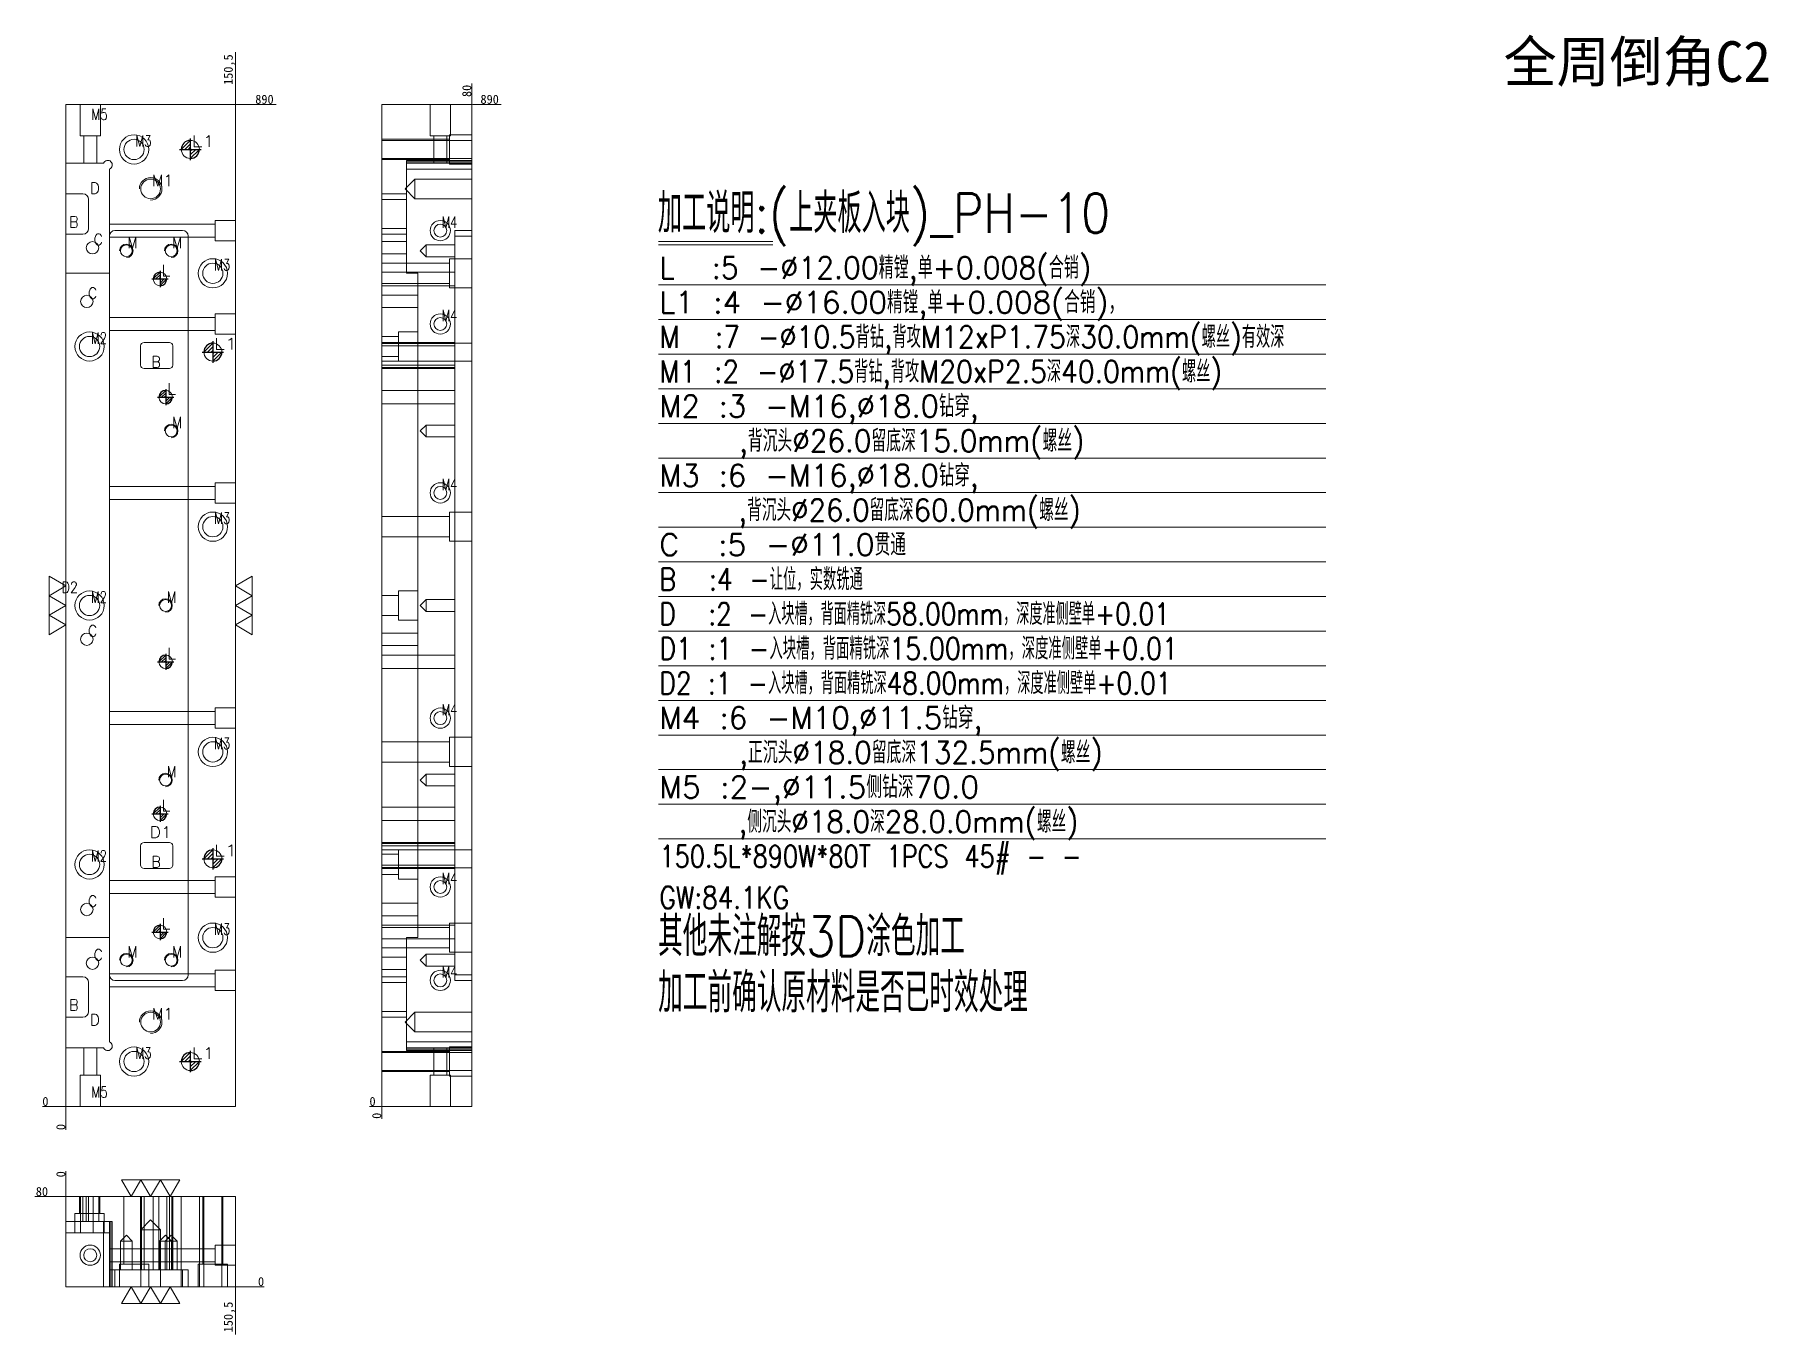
# Model space of a CAD drawing. Header units: millimetres. Extents: x 20881 to 22420, y 59960 to 61114.
import ezdxf
from ezdxf.enums import TextEntityAlignment as Align

# ---------------------------------------------------------------- set-up
doc = ezdxf.new("R2010")
doc.units = ezdxf.units.MM
doc.linetypes.add('DASHED', pattern=[0])
for name, color, linetype in [('dim', 4, 'Continuous'), ('PH', 7, 'Continuous'), ('PH_W', 1, 'Continuous')]:
    doc.layers.add(name, color=color, linetype=linetype)
doc.styles.add('_PUG_ERP', font='txt')
doc.styles.add('chinesef_fs', font='txt.shx', dxfattribs={"bigfont": 'gbcbig.shx'})
doc.dimstyles.new('_PUG_ERP', dxfattribs={"dimtxt": 8, "dimasz": 1.5, "dimexe": 0.5, "dimexo": 0.5, "dimgap": 0.5, "dimtad": 1, "dimtxsty": '_PUG_ERP', "dimblk": 'CLOSEDBLANK', "dimcen": 0, "dimclrd": 4, "dimclre": 4, "dimclrt": 3, "dimazin": 3, "dimtfac": 1, "dimtmove": 0, "dimatfit": 3, "dimldrblk": 'CLOSEDBLANK', "dimlwd": 9, "dimlwe": 9})

# ---------------------------------------------------------------- blocks, each defined once
blk = doc.blocks.new('*D735')
at = {"layer": 'Defpoints', "color": 0}
for p in [(21059, 61051.8), (21074, 61051.8), (20908.5, 60161.8)]:
    blk.add_point(p, dxfattribs=at)
at = {"layer": 'dim', "color": 4, "lineweight": 9}
blk.add_line((21059.5, 61051.8), (21095.1, 61051.8), dxfattribs=at)
at = {"layer": 'dim', "color": 3, "lineweight": 13, "insert": (21084.8, 61056.3), "char_height": 8, "attachment_point": 5, "style": '_PUG_ERP'}
blk.add_mtext('890', dxfattribs=at)
blk = doc.blocks.new('_ClosedBlank')
blk = doc.blocks.new('*D736')
at = {"layer": 'Defpoints', "color": 0}
for p in [(20893.5, 60161.8), (20908.5, 60161.8), (20908.5, 60161.8)]:
    blk.add_point(p, dxfattribs=at)
at = {"layer": 'dim', "color": 4, "lineweight": 9}
blk.add_line((20908, 60161.8), (20887.7, 60161.8), dxfattribs=at)
at = {"layer": 'dim', "color": 3, "lineweight": 13, "insert": (20890.3, 60166.3), "char_height": 8, "attachment_point": 5, "style": '_PUG_ERP'}
blk.add_mtext('0', dxfattribs=at)
blk = doc.blocks.new('*D737')
at = {"layer": 'Defpoints', "color": 0}
for p in [(20908.5, 60161.8), (20908.5, 60161.8), (20908.5, 60146.8)]:
    blk.add_point(p, dxfattribs=at)
at = {"layer": 'dim', "color": 4, "lineweight": 9}
blk.add_line((20908.5, 60161.3), (20908.5, 60141), dxfattribs=at)
at = {"layer": 'dim', "color": 3, "lineweight": 13, "insert": (20904, 60143.6), "char_height": 8, "attachment_point": 5, "rotation": 90, "style": '_PUG_ERP'}
blk.add_mtext('0', dxfattribs=at)
blk = doc.blocks.new('*D738')
at = {"layer": 'Defpoints', "color": 0}
for p in [(21059, 61066.8), (21059, 61051.8), (20908.5, 60161.8)]:
    blk.add_point(p, dxfattribs=at)
at = {"layer": 'dim', "color": 4, "lineweight": 9}
for p, q in [((21059, 61063.8), (21059, 61098.2)), ((21059, 61060.8), (21059, 61063.8)), ((21059, 61052.3), (21059, 61060.8))]:
    blk.add_line(p, q, dxfattribs=at)
at = {"layer": 'dim', "color": 3, "lineweight": 13, "insert": (21053.7, 61082.7), "char_height": 8, "attachment_point": 5, "rotation": 90, "style": '_PUG_ERP'}
blk.add_mtext('150,5', dxfattribs=at)
blk = doc.blocks.new('*D739')
at = {"layer": 'Defpoints', "color": 0}
for p in [(21269, 61051.8), (21274, 61051.8), (21189, 60161.8)]:
    blk.add_point(p, dxfattribs=at)
at = {"layer": 'dim', "color": 4, "lineweight": 9}
blk.add_line((21269.5, 61051.8), (21295.1, 61051.8), dxfattribs=at)
at = {"layer": 'dim', "color": 3, "lineweight": 13, "insert": (21284.8, 61056.3), "char_height": 8, "attachment_point": 5, "style": '_PUG_ERP'}
blk.add_mtext('890', dxfattribs=at)
blk = doc.blocks.new('*D740')
at = {"layer": 'Defpoints', "color": 0}
for p in [(21184, 60161.8), (21189, 60161.8), (21189, 60161.8)]:
    blk.add_point(p, dxfattribs=at)
at = {"layer": 'dim', "color": 4, "lineweight": 9}
blk.add_line((21188.5, 60161.8), (21178.2, 60161.8), dxfattribs=at)
at = {"layer": 'dim', "color": 3, "lineweight": 13, "insert": (21180.8, 60166.3), "char_height": 8, "attachment_point": 5, "style": '_PUG_ERP'}
blk.add_mtext('0', dxfattribs=at)
blk = doc.blocks.new('*D741')
at = {"layer": 'Defpoints', "color": 0}
for p in [(21189, 60161.8), (21189, 60161.8), (21189, 60156.8)]:
    blk.add_point(p, dxfattribs=at)
at = {"layer": 'dim', "color": 4, "lineweight": 9}
blk.add_line((21189, 60161.3), (21189, 60151), dxfattribs=at)
at = {"layer": 'dim', "color": 3, "lineweight": 13, "insert": (21184.5, 60153.6), "char_height": 8, "attachment_point": 5, "rotation": 90, "style": '_PUG_ERP'}
blk.add_mtext('0', dxfattribs=at)
blk = doc.blocks.new('*D742')
at = {"layer": 'Defpoints', "color": 0}
for p in [(21269, 61056.8), (21269, 61051.8), (21189, 60161.8)]:
    blk.add_point(p, dxfattribs=at)
at = {"layer": 'dim', "color": 4, "lineweight": 9}
blk.add_line((21269, 61052.3), (21269, 61070.3), dxfattribs=at)
at = {"layer": 'dim', "color": 3, "lineweight": 13, "insert": (21264.5, 61063.8), "char_height": 8, "attachment_point": 5, "rotation": 90, "style": '_PUG_ERP'}
blk.add_mtext('80', dxfattribs=at)
blk = doc.blocks.new('pg_hx_L0')
at = {"color": 230}
for p, q in [((-0.6, 0), (0.6, 0)), ((-0.5, -0.003), (0, 0.497)), ((-0.3, 0), (0, 0.3)), ((-0.1, 0), (0, 0.1)), ((0, 0.6), (0, -0.6)), ((0.5, 0.003), (0, -0.497)), ((0.1, 0), (0, -0.1)), ((0.3, 0), (0, -0.3))]:
    blk.add_line(p, q, dxfattribs=at)
for start, end in [(90, 180), (270, 0)]:
    blk.add_arc((0, 0), 0.5, start, end, dxfattribs=at)
blk = doc.blocks.new('pg_hx_LLL0')
blk.add_blockref('pg_hx_L0', (0, 0))
blk = doc.blocks.new('*D743')
at = {"layer": 'Defpoints', "color": 0}
for p in [(20894.2, 60081.8), (20908.5, 60081.8), (20908.5, 60001.8)]:
    blk.add_point(p, dxfattribs=at)
at = {"layer": 'dim', "color": 4, "lineweight": 9}
blk.add_line((20908, 60081.8), (20880.8, 60081.8), dxfattribs=at)
at = {"layer": 'dim', "color": 3, "lineweight": 13, "insert": (20887.2, 60086.3), "char_height": 8, "attachment_point": 5, "style": '_PUG_ERP'}
blk.add_mtext('80', dxfattribs=at)
blk = doc.blocks.new('*D744')
at = {"layer": 'Defpoints', "color": 0}
for p in [(20908.5, 60098.5), (20908.5, 60081.8), (20908.5, 60001.8)]:
    blk.add_point(p, dxfattribs=at)
at = {"layer": 'dim', "color": 4, "lineweight": 9}
blk.add_line((20908.5, 60082.3), (20908.5, 60104.4), dxfattribs=at)
at = {"layer": 'dim', "color": 3, "lineweight": 13, "insert": (20904, 60101.7), "char_height": 8, "attachment_point": 5, "rotation": 90, "style": '_PUG_ERP'}
blk.add_mtext('0', dxfattribs=at)
blk = doc.blocks.new('*D745')
at = {"layer": 'Defpoints', "color": 0}
for p in [(20908.5, 60001.8), (21059, 60001.8), (21078.7, 60001.8)]:
    blk.add_point(p, dxfattribs=at)
at = {"layer": 'dim', "color": 4, "lineweight": 9}
blk.add_line((21059.5, 60001.8), (21084.5, 60001.8), dxfattribs=at)
at = {"layer": 'dim', "color": 3, "lineweight": 13, "insert": (21081.8, 60006.3), "char_height": 8, "attachment_point": 5, "style": '_PUG_ERP'}
blk.add_mtext('0', dxfattribs=at)
blk = doc.blocks.new('*D746')
at = {"layer": 'Defpoints', "color": 0}
for p in [(20908.5, 60001.8), (21059, 60001.8), (21059, 59990.9)]:
    blk.add_point(p, dxfattribs=at)
at = {"layer": 'dim', "color": 4, "lineweight": 9}
blk.add_line((21059, 60001.3), (21059, 59959.5), dxfattribs=at)
at = {"layer": 'dim', "color": 3, "lineweight": 13, "insert": (21053.7, 59974.9), "char_height": 8, "attachment_point": 5, "rotation": 90, "style": '_PUG_ERP'}
blk.add_mtext('150,5', dxfattribs=at)

msp = doc.modelspace()

# ---------------------------------------------------------------- linework, layer by layer
at = {"layer": 'dim', "color": 8, "linetype": 'Continuous', "lineweight": 18}
for p, q in [((21434.589, 60930.062), (21536.308, 60930.062)), ((21434.589, 60927.137), (21536.308, 60927.137)), ((21434.589, 60891.512), (22027.393, 60891.512)), ((21434.589, 60860.762), (22027.393, 60860.762)), ((21434.589, 60830.012), (22027.393, 60830.012)), ((21434.589, 60799.262), (22027.393, 60799.262)), ((21434.589, 60768.512), (22027.393, 60768.512)), ((21434.589, 60737.762), (22027.393, 60737.762)), ((21434.589, 60707.012), (22027.393, 60707.012)), ((21434.589, 60676.262), (22027.393, 60676.262)), ((21434.589, 60645.512), (22027.393, 60645.512)), ((21434.589, 60614.762), (22027.393, 60614.762)), ((21434.589, 60584.012), (22027.393, 60584.012)), ((21434.589, 60553.262), (22027.393, 60553.262)), ((21434.589, 60522.512), (22027.393, 60522.512)), ((21434.589, 60491.762), (22027.393, 60491.762)), ((21434.589, 60461.012), (22027.393, 60461.012)), ((21434.589, 60430.262), (22027.393, 60430.262)), ((21434.589, 60399.512), (22027.393, 60399.512))]:
    msp.add_line(p, q, dxfattribs=at)
at = {"layer": 'dim', "color": 252, "linetype": 'DASHED', "lineweight": 13, "ltscale": 0.2}
msp.add_lwpolyline([(20908.491, 61051.802), (20908.491, 60161.802), (21058.991, 60161.802), (21058.991, 61051.802)], close=True, dxfattribs=at)
at = {"layer": 'dim', "lineweight": 13}
for points in [[(20893.491, 60632.783), (20908.491, 60624.123), (20893.491, 60615.463), (20908.491, 60606.802), (20893.491, 60598.142), (20908.491, 60589.482), (20893.491, 60580.822), (20893.491, 60632.783)], [(21073.991, 60580.822), (21058.991, 60589.482), (21073.991, 60598.142), (21058.991, 60606.803), (21073.991, 60615.463), (21058.991, 60624.123), (21073.991, 60632.783), (21073.991, 60580.822)], [(21009.722, 60096.802), (21001.061, 60081.802), (20992.401, 60096.802), (20983.741, 60081.802), (20975.081, 60096.802), (20966.42, 60081.802), (20957.76, 60096.802), (21009.722, 60096.802)], [(20957.76, 59986.802), (20966.42, 60001.802), (20975.081, 59986.802), (20983.741, 60001.802), (20992.401, 59986.802), (21001.061, 60001.802), (21009.722, 59986.802), (20957.76, 59986.802)]]:
    msp.add_lwpolyline(points, close=True, dxfattribs=at)
at = {"layer": 'PH', "color": 135, "linetype": 'Continuous', "lineweight": 18}
for p, q in [((20908.491, 61051.802), (21058.991, 61051.802)), ((20908.491, 61051.802), (20908.491, 60972.503)), ((21058.991, 61051.802), (21058.991, 60161.802)), ((21188.991, 61051.802), (21188.991, 60161.802)), ((21268.991, 61051.802), (21188.991, 61051.802)), ((21268.991, 61051.802), (21268.991, 60161.802)), ((20908.491, 60277.102), (20908.491, 60936.503)), ((20908.491, 60241.102), (20908.491, 60161.802)), ((20908.491, 60161.802), (21058.991, 60161.802)), ((21268.991, 60161.802), (21188.991, 60161.802)), ((20908.491, 60081.802), (21058.991, 60081.802)), ((20908.491, 60081.802), (20908.491, 60001.802)), ((21058.991, 60001.802), (21058.991, 60081.802)), ((20908.491, 60001.802), (21058.991, 60001.802))]:
    msp.add_line(p, q, dxfattribs=at)
at = {"layer": 'PH', "color": 31, "linetype": 'DASHED', "lineweight": 13, "ltscale": 0.577702}
for p, q in [((20921.091, 61051.802), (20921.091, 61023.802)), ((20939.091, 61023.802), (20939.091, 61051.802)), ((21231.991, 61051.802), (21231.991, 61023.802)), ((21249.991, 61023.802), (21249.991, 61051.802)), ((20939.091, 61023.802), (20921.091, 61023.802)), ((20924.337, 61023.802), (20924.337, 60999.532)), ((20935.844, 60999.532), (20935.844, 61023.802)), ((21248.991, 61020.806), (21188.991, 61020.806)), ((21231.991, 61023.802), (21240.991, 61023.802)), ((21235.237, 61023.802), (21235.237, 60999.532)), ((21240.991, 61023.802), (21249.991, 61023.802)), ((21246.744, 60999.532), (21246.744, 61023.802)), ((21268.991, 61024.802), (21248.991, 61024.802)), ((21248.991, 61024.802), (21248.991, 61011.802)), ((21248.991, 61011.802), (21248.991, 60998.802)), ((21188.991, 61002.799), (21248.991, 61002.799)), ((21248.991, 60998.802), (21268.991, 60998.802)), ((21210.991, 60972.503), (21188.991, 60972.503)), ((21040.991, 60945.485), (20947.091, 60945.485)), ((21058.991, 60948.732), (21040.991, 60948.732)), ((21040.991, 60948.732), (21040.991, 60930.732)), ((21210.991, 60936.503), (21188.991, 60936.503)), ((20947.091, 60933.978), (21040.991, 60933.978)), ((21040.991, 60930.732), (21058.991, 60930.732)), ((21248.991, 60910.806), (21188.991, 60910.806)), ((21268.991, 60914.803), (21248.991, 60914.803)), ((21248.991, 60888.803), (21248.991, 60914.803)), ((21188.991, 60892.799), (21248.991, 60892.799)), ((21248.991, 60888.803), (21268.991, 60888.803)), ((21040.991, 60862.556), (20947.091, 60862.556)), ((21058.991, 60865.803), (21040.991, 60865.803)), ((21040.991, 60865.803), (21040.991, 60847.803)), ((20947.091, 60851.049), (21040.991, 60851.049)), ((21040.991, 60847.803), (21058.991, 60847.803)), ((21203.991, 60845.806), (21188.991, 60845.806)), ((21220.991, 60849.803), (21203.991, 60849.803)), ((21203.991, 60823.803), (21203.991, 60849.803)), ((21253.991, 60840.302), (21188.991, 60840.302)), ((21188.991, 60827.799), (21203.991, 60827.799)), ((21253.991, 60817.302), (21188.991, 60817.302)), ((21040.991, 60712.556), (20947.091, 60712.556)), ((21058.991, 60715.803), (21040.991, 60715.803)), ((21040.991, 60715.803), (21040.991, 60697.803)), ((20947.091, 60701.049), (21040.991, 60701.049)), ((21040.991, 60697.803), (21058.991, 60697.803)), ((21268.991, 60689.803), (21248.991, 60689.803)), ((21248.991, 60663.803), (21248.991, 60689.803)), ((21248.991, 60685.806), (21188.991, 60685.806)), ((21188.991, 60667.799), (21248.991, 60667.799)), ((21248.991, 60663.803), (21268.991, 60663.803)), ((21203.991, 60615.806), (21188.991, 60615.806)), ((21220.991, 60619.803), (21203.991, 60619.803)), ((21203.991, 60593.803), (21203.991, 60619.803)), ((21188.991, 60597.799), (21203.991, 60597.799)), ((21203.991, 60593.803), (21220.991, 60593.803)), ((21040.991, 60512.556), (20947.091, 60512.556)), ((21058.991, 60515.802), (21040.991, 60515.802)), ((21040.991, 60515.802), (21040.991, 60497.802)), ((20947.091, 60501.049), (21040.991, 60501.049)), ((21040.991, 60497.802), (21058.991, 60497.802)), ((21268.991, 60489.802), (21248.991, 60489.802)), ((21248.991, 60463.802), (21248.991, 60489.802)), ((21248.991, 60485.806), (21188.991, 60485.806)), ((21188.991, 60467.799), (21248.991, 60467.799)), ((21248.991, 60463.802), (21268.991, 60463.802)), ((21253.991, 60396.302), (21188.991, 60396.302)), ((21203.991, 60385.806), (21188.991, 60385.806)), ((21203.991, 60363.803), (21203.991, 60389.803)), ((21058.991, 60365.802), (21040.991, 60365.802)), ((21040.991, 60365.802), (21040.991, 60347.802)), ((21253.991, 60373.302), (21188.991, 60373.302)), ((21188.991, 60367.799), (21203.991, 60367.799)), ((21040.991, 60362.556), (20947.091, 60362.556)), ((20947.091, 60351.049), (21040.991, 60351.049)), ((21203.991, 60363.803), (21220.991, 60363.803)), ((21040.991, 60347.802), (21058.991, 60347.802)), ((21248.991, 60320.806), (21188.991, 60320.806)), ((21268.991, 60324.802), (21248.991, 60324.802)), ((21248.991, 60298.802), (21248.991, 60324.802)), ((21188.991, 60302.799), (21248.991, 60302.799)), ((21248.991, 60298.802), (21268.991, 60298.802)), ((21040.991, 60279.627), (20947.091, 60279.627)), ((21058.991, 60282.873), (21040.991, 60282.873)), ((21040.991, 60282.873), (21040.991, 60264.873)), ((21210.991, 60277.102), (21188.991, 60277.102)), ((20947.091, 60268.12), (21040.991, 60268.12)), ((21040.991, 60264.873), (21058.991, 60264.873)), ((21210.991, 60241.102), (21188.991, 60241.102)), ((20924.337, 60214.073), (20924.337, 60189.803)), ((20935.844, 60189.803), (20935.844, 60214.073)), ((21248.991, 60210.806), (21188.991, 60210.806)), ((21235.237, 60214.073), (21235.237, 60189.803)), ((21246.744, 60189.803), (21246.744, 60214.073)), ((21268.991, 60214.802), (21248.991, 60214.802)), ((21248.991, 60214.802), (21248.991, 60201.802)), ((21248.991, 60201.802), (21248.991, 60188.802)), ((20921.091, 60189.803), (20921.091, 60161.802)), ((20939.091, 60189.803), (20921.091, 60189.803)), ((20939.091, 60161.802), (20939.091, 60189.803)), ((21188.991, 60192.799), (21248.991, 60192.799)), ((21231.991, 60189.803), (21231.991, 60161.802)), ((21240.991, 60189.803), (21231.991, 60189.803)), ((21249.991, 60189.803), (21240.991, 60189.803)), ((21248.991, 60188.802), (21268.991, 60188.802)), ((21249.991, 60161.802), (21249.991, 60189.803)), ((20920.487, 60081.802), (20920.487, 60066.802)), ((20928.591, 60059.802), (20928.591, 60081.802)), ((20938.494, 60066.802), (20938.494, 60081.802)), ((20959.987, 60081.802), (20959.987, 60021.802)), ((20974.859, 60016.802), (20974.859, 60081.802)), ((20977.994, 60021.802), (20977.994, 60081.802)), ((21003.359, 60016.802), (21003.359, 60081.802)), ((21029.987, 60081.802), (21029.987, 60021.802)), ((21047.994, 60021.802), (21047.994, 60081.802)), ((20916.491, 60066.802), (20916.491, 60049.802)), ((20929.491, 60066.802), (20916.491, 60066.802)), ((20942.491, 60066.802), (20929.491, 60066.802)), ((20942.491, 60049.802), (20942.491, 60066.802)), ((21040.991, 60035.556), (20947.091, 60035.556)), ((21058.991, 60038.802), (21040.991, 60038.802)), ((21040.991, 60020.802), (21040.991, 60038.802)), ((20947.091, 60024.049), (21040.991, 60024.049)), ((20955.991, 60021.802), (20955.991, 60001.802)), ((20981.991, 60021.802), (20955.991, 60021.802)), ((20981.991, 60001.802), (20981.991, 60021.802)), ((21025.991, 60021.802), (21025.991, 60001.802)), ((21038.991, 60021.802), (21025.991, 60021.802)), ((21051.991, 60021.802), (21038.991, 60021.802)), ((21040.991, 60020.802), (21058.991, 60020.802)), ((21051.991, 60001.802), (21051.991, 60021.802))]:
    msp.add_line(p, q, dxfattribs=at)
at = {"layer": 'PH', "color": 2, "linetype": 'DASHED', "lineweight": 13, "ltscale": 0.577702}
for p, q in [((20941.935, 60999.532), (20908.491, 60999.532)), ((21268.991, 61002.118), (21210.991, 61002.118)), ((21210.991, 61002.118), (21210.991, 61000.946)), ((21210.991, 61000.946), (21210.991, 60994.376)), ((21210.991, 60999.532), (21268.991, 60999.532)), ((20947.091, 60901.802), (20947.091, 60994.376)), ((21210.991, 60994.376), (21268.991, 60994.376)), ((21210.991, 60901.802), (21210.991, 60994.376)), ((21012.091, 60939.803), (20952.091, 60939.803)), ((21017.091, 60278.803), (21017.091, 60934.803)), ((21253.991, 60934.803), (21253.991, 60939.803)), ((21253.991, 60939.803), (21268.991, 60939.803)), ((21253.991, 60278.803), (21253.991, 60934.803)), ((20908.491, 60901.802), (20947.091, 60901.802)), ((20947.091, 60311.802), (20947.091, 60901.802)), ((21210.991, 60901.802), (21220.991, 60901.802)), ((21220.991, 60311.802), (21220.991, 60901.802)), ((20908.491, 60311.802), (20947.091, 60311.802)), ((20947.091, 60311.802), (20947.091, 60219.229)), ((21220.991, 60311.802), (21210.991, 60311.802)), ((21210.991, 60311.802), (21210.991, 60219.229)), ((20952.091, 60273.803), (21012.091, 60273.803)), ((21253.991, 60273.803), (21253.991, 60278.803)), ((21253.991, 60273.803), (21268.991, 60273.803)), ((20908.491, 60214.073), (20941.935, 60214.073)), ((21210.991, 60219.229), (21268.991, 60219.229)), ((21210.991, 60212.659), (21210.991, 60219.229)), ((21210.991, 60214.073), (21268.991, 60214.073)), ((21210.991, 60211.487), (21210.991, 60212.659)), ((21210.991, 60211.487), (21268.991, 60211.487)), ((20908.491, 60059.802), (20941.935, 60059.802)), ((20941.935, 60059.802), (20941.935, 60001.802)), ((20948.505, 60059.802), (20941.935, 60059.802)), ((20947.091, 60059.802), (20947.091, 60001.802)), ((20949.677, 60059.802), (20948.505, 60059.802)), ((20949.677, 60001.802), (20949.677, 60059.802)), ((20908.491, 60049.802), (20947.091, 60049.802)), ((20947.091, 60016.802), (20952.091, 60016.802)), ((20952.091, 60016.802), (21012.091, 60016.802)), ((21012.091, 60016.802), (21017.091, 60016.802)), ((21017.091, 60016.802), (21017.091, 60001.802))]:
    msp.add_line(p, q, dxfattribs=at)
at = {"layer": 'PH', "color": 155, "linetype": 'DASHED', "lineweight": 13, "ltscale": 0.577702}
for p, q in [((21210.991, 61000.946), (21268.991, 61000.946)), ((21210.991, 60967.503), (21188.991, 60967.503)), ((21210.991, 60941.503), (21188.991, 60941.503)), ((21253.991, 60934.803), (21268.991, 60934.803)), ((21253.991, 60839.424), (21188.991, 60839.424)), ((21253.991, 60837.302), (21188.991, 60837.302)), ((21253.991, 60820.302), (21188.991, 60820.302)), ((21253.991, 60818.181), (21188.991, 60818.181)), ((21253.991, 60395.424), (21188.991, 60395.424)), ((21253.991, 60393.302), (21188.991, 60393.302)), ((21253.991, 60376.302), (21188.991, 60376.302)), ((21253.991, 60374.181), (21188.991, 60374.181)), ((21253.991, 60278.803), (21268.991, 60278.803)), ((21210.991, 60272.102), (21188.991, 60272.102)), ((21210.991, 60246.102), (21188.991, 60246.102)), ((21210.991, 60212.659), (21268.991, 60212.659)), ((20923.591, 60059.802), (20923.591, 60081.802)), ((20975.738, 60016.802), (20975.738, 60081.802)), ((20977.859, 60016.802), (20977.859, 60081.802)), ((21000.359, 60016.802), (21000.359, 60081.802)), ((21002.48, 60016.802), (21002.48, 60081.802)), ((20948.505, 60059.802), (20948.505, 60001.802)), ((20952.091, 60016.802), (20952.091, 60001.802)), ((21012.091, 60016.802), (21012.091, 60001.802))]:
    msp.add_line(p, q, dxfattribs=at)
at = {"layer": 'PH', "color": 5, "linetype": 'DASHED', "lineweight": 13, "ltscale": 0.577702}
for p, q in [((21218.411, 60985.555), (21209.658, 60976.802)), ((21268.991, 60985.555), (21218.411, 60985.555)), ((21218.411, 60985.555), (21218.411, 60976.802)), ((21209.658, 60976.802), (21218.411, 60968.049)), ((21218.411, 60976.802), (21218.411, 60968.049)), ((21218.411, 60968.049), (21268.991, 60968.049)), ((21228.411, 60927.056), (21223.158, 60921.803)), ((21223.158, 60921.803), (21228.411, 60916.55)), ((21253.991, 60927.056), (21228.411, 60927.056)), ((21228.411, 60916.55), (21228.411, 60927.056)), ((21228.411, 60916.55), (21253.991, 60916.55)), ((21228.411, 60767.056), (21223.158, 60761.803)), ((21253.991, 60767.056), (21228.411, 60767.056)), ((21228.411, 60756.55), (21228.411, 60767.056)), ((21223.158, 60761.803), (21228.411, 60756.55)), ((21228.411, 60756.55), (21253.991, 60756.55)), ((21228.411, 60612.056), (21223.158, 60606.803)), ((21253.991, 60612.056), (21228.411, 60612.056)), ((21228.411, 60601.55), (21228.411, 60612.056)), ((21223.158, 60606.803), (21228.411, 60601.55)), ((21228.411, 60601.55), (21253.991, 60601.55)), ((21228.411, 60457.056), (21223.158, 60451.803)), ((21253.991, 60457.056), (21228.411, 60457.056)), ((21228.411, 60446.55), (21228.411, 60457.056)), ((21223.158, 60451.803), (21228.411, 60446.55)), ((21228.411, 60446.55), (21253.991, 60446.55)), ((21228.411, 60297.056), (21223.158, 60291.803)), ((21223.158, 60291.803), (21228.411, 60286.55)), ((21253.991, 60297.056), (21228.411, 60297.056)), ((21228.411, 60286.55), (21228.411, 60297.056)), ((21228.411, 60286.55), (21253.991, 60286.55)), ((21218.411, 60245.555), (21209.658, 60236.802)), ((21268.991, 60245.555), (21218.411, 60245.555)), ((21218.411, 60245.555), (21218.411, 60236.802)), ((21209.658, 60236.802), (21218.411, 60228.049)), ((21218.411, 60236.802), (21218.411, 60228.049)), ((21218.411, 60228.049), (21268.991, 60228.049)), ((20983.741, 60061.135), (20974.988, 60052.382)), ((20992.494, 60052.382), (20983.741, 60061.135)), ((20962.191, 60047.635), (20956.938, 60042.382)), ((20956.938, 60042.382), (20956.938, 60016.802)), ((20962.191, 60042.382), (20956.938, 60042.382)), ((20967.444, 60042.382), (20962.191, 60047.635)), ((20967.444, 60042.382), (20962.191, 60042.382)), ((20967.444, 60016.802), (20967.444, 60042.382)), ((20974.988, 60052.382), (20974.988, 60001.802)), ((20992.494, 60052.382), (20974.988, 60052.382)), ((20996.991, 60047.635), (20991.738, 60042.382)), ((20991.738, 60042.382), (20991.738, 60016.802)), ((20996.738, 60042.382), (20991.738, 60042.382)), ((20992.494, 60001.802), (20992.494, 60052.382)), ((21001.991, 60047.635), (20996.738, 60042.382)), ((20996.738, 60042.382), (20996.738, 60016.802)), ((21001.991, 60042.382), (20996.738, 60042.382)), ((21002.244, 60042.382), (20996.991, 60047.635)), ((21007.244, 60042.382), (21001.991, 60047.635)), ((21007.244, 60042.382), (21001.991, 60042.382)), ((21002.244, 60016.802), (21002.244, 60042.382)), ((21007.244, 60016.802), (21007.244, 60042.382))]:
    msp.add_line(p, q, dxfattribs=at)
at = {"layer": 'PH', "color": 31, "linetype": 'Continuous', "lineweight": 18}
for p, q in [((20923.591, 60972.503), (20908.491, 60972.503)), ((20928.591, 60941.503), (20928.591, 60967.503)), ((20908.491, 60936.503), (20923.591, 60936.503)), ((20974.859, 60820.302), (20974.859, 60837.302)), ((20977.859, 60840.302), (21000.359, 60840.302)), ((21003.359, 60837.302), (21003.359, 60820.302)), ((21000.359, 60817.302), (20977.859, 60817.302)), ((20977.859, 60396.302), (21000.359, 60396.302)), ((20974.859, 60376.302), (20974.859, 60393.302)), ((21003.359, 60393.302), (21003.359, 60376.302)), ((21000.359, 60373.302), (20977.859, 60373.302)), ((20923.591, 60277.102), (20908.491, 60277.102)), ((20928.591, 60272.102), (20928.591, 60246.102)), ((20923.591, 60241.102), (20908.491, 60241.102))]:
    msp.add_line(p, q, dxfattribs=at)
at = {"layer": 'PH', "color": 135, "linetype": 'DASHED', "lineweight": 13, "ltscale": 0.577702}
for p, q in [((21210.991, 60930.032), (21188.991, 60930.032)), ((21188.991, 60919.032), (21210.991, 60919.032)), ((21220.991, 60882.301), (21188.991, 60882.301)), ((21188.991, 60871.301), (21220.991, 60871.301)), ((21220.991, 60582.303), (21188.991, 60582.303)), ((21188.991, 60571.303), (21220.991, 60571.303)), ((21220.991, 60342.303), (21188.991, 60342.303)), ((21188.991, 60331.303), (21220.991, 60331.303)), ((21210.991, 60294.572), (21188.991, 60294.572)), ((21188.991, 60283.572), (21210.991, 60283.572)), ((20921.591, 60081.802), (20921.591, 60049.802)), ((20926.591, 60081.802), (20926.591, 60059.802)), ((20932.591, 60049.802), (20932.591, 60081.802)), ((20937.591, 60059.802), (20937.591, 60081.802))]:
    msp.add_line(p, q, dxfattribs=at)
at = {"layer": 'PH', "color": 30, "linetype": 'DASHED', "lineweight": 13, "ltscale": 0.577702}
for centre, radius in [((20968.991, 61011.802), 13), ((20983.741, 60976.802), 8.753), ((20962.191, 60921.803), 5.253), ((21001.991, 60921.803), 5.253), ((21038.991, 60901.803), 13), ((20929.491, 60836.803), 13), ((21001.991, 60761.803), 5.253), ((21038.991, 60676.803), 13), ((20929.491, 60606.803), 13), ((20996.991, 60606.803), 5.253), ((21038.991, 60476.802), 13), ((20996.991, 60451.803), 5.253), ((20929.491, 60376.803), 13), ((21038.991, 60311.802), 13), ((20962.191, 60291.803), 5.253), ((21001.991, 60291.803), 5.253), ((20983.741, 60236.802), 8.753), ((20968.991, 60201.802), 13)]:
    msp.add_circle(centre, radius, dxfattribs=at)
at = {"layer": 'PH', "color": 42, "linetype": 'Continuous', "lineweight": 18}
for centre, radius in [((20968.991, 61011.802), 9.004), ((21240.991, 60939.732), 9), ((21240.991, 60939.732), 5.753), ((20932.091, 60924.532), 5.5), ((21038.991, 60901.803), 9.004), ((20927.091, 60876.801), 5.5), ((21240.991, 60856.803), 9), ((21240.991, 60856.803), 5.753), ((20929.491, 60836.803), 9.004), ((21240.991, 60706.803), 9), ((21240.991, 60706.803), 5.753), ((21038.991, 60676.803), 9.004), ((20929.491, 60606.803), 9.004), ((20927.091, 60576.803), 5.5), ((21240.991, 60506.802), 9), ((21240.991, 60506.802), 5.753), ((21038.991, 60476.802), 9.004), ((20929.491, 60376.803), 9.004), ((21240.991, 60356.802), 9), ((21240.991, 60356.802), 5.753), ((20927.091, 60336.803), 5.5), ((21038.991, 60311.802), 9.004), ((20932.091, 60289.072), 5.5), ((21240.991, 60273.873), 9), ((21240.991, 60273.873), 5.753), ((20968.991, 60201.802), 9.004), ((20930.091, 60029.802), 9), ((20930.091, 60029.802), 5.753)]:
    msp.add_circle(centre, radius, dxfattribs=at)
at = {"layer": 'PH', "color": 2, "linetype": 'DASHED', "lineweight": 13, "ltscale": 0.577702}
for centre, radius, start, end in [((20945.677, 60998.118), 4, 45, 159.295189), ((20945.677, 60998.118), 4, 290.704811, 45), ((20952.091, 60934.803), 5, 90, 180), ((21012.091, 60934.803), 5, 0, 90), ((20952.091, 60278.803), 5, 180, 270), ((21012.091, 60278.803), 5, 270, 0), ((20945.677, 60215.487), 4, 200.704811, 315), ((20945.677, 60215.487), 4, 315, 69.295189)]:
    msp.add_arc(centre, radius, start, end, dxfattribs=at)
at = {"layer": 'PH', "color": 30, "linetype": 'DASHED', "lineweight": 13, "ltscale": 0.577702}
for centre, radius in [((20983.741, 60976.802), 10), ((20962.191, 60921.803), 6), ((21001.991, 60921.803), 6), ((21001.991, 60761.803), 6), ((20996.991, 60606.803), 6), ((20996.991, 60451.803), 6), ((20962.191, 60291.803), 6), ((21001.991, 60291.803), 6), ((20983.741, 60236.802), 10)]:
    msp.add_arc(centre, radius, 270, 180, dxfattribs=at)
at = {"layer": 'PH', "color": 31, "linetype": 'Continuous', "lineweight": 18}
for centre, radius, start, end in [((20923.591, 60967.503), 5, 0, 90), ((20923.591, 60941.503), 5, 270, 0), ((20977.859, 60837.302), 3, 135, 180), ((20977.859, 60837.302), 3, 90, 135), ((21000.359, 60837.302), 3, 45, 90), ((21000.359, 60837.302), 3, 0, 45), ((20977.859, 60820.302), 3, 180, 225), ((20977.859, 60820.302), 3, 225, 270), ((21000.359, 60820.302), 3, 270, 315), ((21000.359, 60820.302), 3, 315, 0), ((20977.859, 60393.302), 3, 135, 180), ((20977.859, 60393.302), 3, 90, 135), ((21000.359, 60393.302), 3, 45, 90), ((21000.359, 60393.302), 3, 0, 45), ((20977.859, 60376.302), 3, 180, 225), ((20977.859, 60376.302), 3, 225, 270), ((21000.359, 60376.302), 3, 270, 315), ((21000.359, 60376.302), 3, 315, 0), ((20923.591, 60272.102), 5, 0, 90), ((20923.591, 60246.102), 5, 270, 0)]:
    msp.add_arc(centre, radius, start, end, dxfattribs=at)
at = {"layer": 'PH_W', "color": 1, "linetype": 'DASHED', "lineweight": 13, "ltscale": 0.577702}
for p, q in [((21268.991, 61019.803), (21188.991, 61019.803)), ((21188.991, 61003.802), (21268.991, 61003.802)), ((21253.991, 60902.803), (21188.991, 60902.803)), ((21188.991, 60890.802), (21253.991, 60890.802)), ((21268.991, 60839.803), (21188.991, 60839.803)), ((21188.991, 60823.803), (21268.991, 60823.803)), ((21253.991, 60797.803), (21188.991, 60797.803)), ((21188.991, 60785.802), (21253.991, 60785.802)), ((21253.991, 60562.803), (21188.991, 60562.803)), ((21188.991, 60550.802), (21253.991, 60550.802)), ((21253.991, 60427.803), (21188.991, 60427.803)), ((21188.991, 60415.802), (21253.991, 60415.802)), ((21268.991, 60389.803), (21188.991, 60389.803)), ((21188.991, 60373.802), (21268.991, 60373.802)), ((21253.991, 60322.803), (21188.991, 60322.803)), ((21188.991, 60310.802), (21253.991, 60310.802)), ((21268.991, 60209.803), (21188.991, 60209.803)), ((21188.991, 60193.802), (21268.991, 60193.802)), ((20986.091, 60081.802), (20986.091, 60016.802)), ((20991.091, 60081.802), (20991.091, 60016.802)), ((20998.091, 60016.802), (20998.091, 60081.802)), ((21003.091, 60016.802), (21003.091, 60081.802)), ((21010.991, 60081.802), (21010.991, 60001.802)), ((21026.991, 60001.802), (21026.991, 60081.802)), ((21030.991, 60081.802), (21030.991, 60001.802)), ((21046.991, 60001.802), (21046.991, 60081.802))]:
    msp.add_line(p, q, dxfattribs=at)
at = {"layer": 'PH_W', "color": 1, "linetype": 'Continuous', "lineweight": 18}
for centre, radius in [((21018.991, 61011.802), 8), ((20992.091, 60896.803), 6), ((21038.991, 60831.803), 8), ((20997.091, 60791.803), 6), ((20997.091, 60556.803), 6), ((20992.091, 60421.803), 6), ((21038.991, 60381.802), 8), ((20992.091, 60316.803), 6), ((21018.991, 60201.802), 8)]:
    msp.add_circle(centre, radius, dxfattribs=at)

# ---------------------------------------------------------------- block references
at = {"layer": 'PH', "lineweight": 13, "ltscale": 0.577702}
for p, xscale, yscale, zscale in [((21018.991, 61011.802), 16, 16, 16), ((20992.091, 60896.803), 12, 12, 12), ((21038.991, 60831.803), 16, 16, 16), ((20997.091, 60791.803), 12, 12, 12), ((20997.091, 60556.803), 12, 12, 12), ((20992.091, 60421.803), 12, 12, 12), ((21038.991, 60381.802), 16, 16, 16), ((20992.091, 60316.803), 12, 12, 12), ((21018.991, 60201.802), 16, 16, 16)]:
    msp.add_blockref('pg_hx_LLL0', p, dxfattribs=dict(at, xscale=xscale, yscale=yscale, zscale=zscale))

# ---------------------------------------------------------------- texts
at = {"layer": 'dim'}
msp.add_text('全周倒角C2', height=36.1953, dxfattribs=at).set_placement((22303.913, 61090.57), align=Align.MIDDLE)
at = {"layer": 'dim', "color": 4, "lineweight": 13, "style": 'chinesef_fs'}
for s, height, width, p in [('M5', 10, 0.7599, (20931.203, 61038.003)), ('M3', 10, 0.7599, (20970.183, 61014.295)), ('L1', 10, 1.3125, (21020.083, 61014.245)), ('D', 10, 0.9609, (20930.016, 60972.379)), ('M1', 10, 0.9957, (20984.873, 60979.265)), ('加工说明:(上夹板入块)_PH-10', 35.1, 0.8495, (21434.147, 60937.7)), ('B', 10, 0.9609, (20911.182, 60942.376)), ('M4', 10, 0.7404, (21242.104, 60942.185)), ('C', 10, 0.8969, (20933.133, 60926.95)), ('M', 10, 0.8408, (20963.243, 60924.225)), ('M', 10, 0.8408, (21003.043, 60924.225)), ('L', 10, 1.1211, (20993.143, 60899.225)), ('M3', 10, 0.7599, (21040.183, 60904.295)), ('C', 10, 0.8969, (20928.133, 60879.218)), ('M4', 10, 0.7404, (21242.104, 60859.255)), ('M  :7 -%%c10.5背钻,背攻M12xP1.75深30.0mm(螺丝)有效深', 19.5, 0.8968, (21435.622, 60835.555)), ('M2', 10, 0.7599, (20930.683, 60839.295)), ('L1', 10, 1.3125, (21040.083, 60834.245)), ('B', 10, 0.9609, (20984.251, 60818.095)), ('M1 :2 -%%c17.5背钻,背攻M20xP2.5深40.0mm(螺丝)', 19.5, 0.8933, (21435.622, 60804.805)), ('L', 10, 1.1211, (20998.143, 60794.225)), ('M2 :3 -M16,%%c18.0钻穿,', 19.5, 0.9717, (21435.622, 60774.055)), ('M', 10, 0.8408, (21003.043, 60764.225)), ('    ,背沉头%%c26.0留底深15.0mm(螺丝)', 19.5, 0.9351, (21435.622, 60743.305)), ('M3 :6 -M16,%%c18.0钻穿,', 19.5, 0.9717, (21435.622, 60712.555)), ('M4', 10, 0.7404, (21242.104, 60709.255)), ('    ,背沉头%%c26.0留底深60.0mm(螺丝)', 19.5, 0.9271, (21435.622, 60681.805)), ('M3', 10, 0.7599, (21040.183, 60679.295)), ('C  :5 -%%c11.0贯通', 19.5, 0.9962, (21435.622, 60651.055)), ('B  :4 -让位，实数铣通', 19.5, 0.8407, (21435.622, 60620.305)), ('D2', 10, 0.825, (20904.683, 60617.94)), ('M2', 10, 0.7599, (20930.683, 60609.295)), ('M', 10, 0.8408, (20998.043, 60609.225)), ('D  :2 -入块槽，背面精铣深58.00mm，深度准侧壁单+0.01', 19.5, 0.8288, (21435.622, 60589.555)), ('C', 10, 0.8969, (20928.133, 60579.22)), ('D1 :1 -入块槽，背面精铣深15.00mm，深度准侧壁单+0.01', 19.5, 0.8429, (21435.622, 60558.805)), ('L', 10, 1.1211, (20998.143, 60559.225)), ('D2 :1 -入块槽，背面精铣深48.00mm，深度准侧壁单+0.01', 19.5, 0.8326, (21435.622, 60528.055)), ('M4', 10, 0.7404, (21242.104, 60509.255)), ('M4 :6 -M10,%%c11.5钻穿,', 19.5, 0.9834, (21435.622, 60497.305)), ('M3', 10, 0.7599, (21040.183, 60479.295)), ('    ,正沉头%%c18.0留底深132.5mm(螺丝)', 19.5, 0.9367, (21435.622, 60466.555)), ('M', 10, 0.8408, (20998.043, 60454.225)), ('M5 :2-,%%c11.5侧钻深70.0', 19.5, 0.9954, (21435.622, 60435.805)), ('L', 10, 1.1211, (20993.143, 60424.225)), ('    ,侧沉头%%c18.0深28.0.0mm(螺丝)', 19.5, 0.929, (21435.622, 60405.055)), ('D1', 10, 1.1106, (20983.023, 60400.59)), ('150.5L*890W*80T 1PCS 45# - - ', 19.5, 0.8048, (21435.622, 60374.305)), ('M2', 10, 0.7599, (20930.683, 60379.295)), ('B', 10, 0.9609, (20984.251, 60374.095)), ('L1', 10, 1.3125, (21040.083, 60384.245)), ('M4', 10, 0.7404, (21242.104, 60359.255)), ('C', 10, 0.8969, (20928.133, 60339.22)), ('GW:84.1KG ', 19.5, 0.8247, (21435.622, 60337.705)), ('L', 10, 1.1211, (20993.143, 60319.225)), ('M3', 10, 0.7599, (21040.183, 60314.295)), ('M', 10, 0.8408, (20963.243, 60294.225)), ('M', 10, 0.8408, (21003.043, 60294.225)), ('C', 10, 0.8969, (20933.133, 60291.49)), ('M4', 10, 0.7404, (21242.104, 60276.326)), ('B', 10, 0.9609, (20911.182, 60246.975)), ('D', 10, 0.9609, (20930.016, 60233.913)), ('M1', 10, 0.9957, (20984.873, 60239.265)), ('M3', 10, 0.7599, (20970.183, 60204.295)), ('L1', 10, 1.3125, (21020.083, 60204.245)), ('M5', 10, 0.7599, (20931.203, 60169.728))]:
    msp.add_text(s, height=height, dxfattribs=dict(at, width=width)).set_placement(p)
at = {"layer": 'dim', "color": 1, "lineweight": 13, "style": 'chinesef_fs'}
for s, width, p in [('L  :5 -%%c12.00精镗,单+0.008(合销)', 0.9493, (21435.622, 60897.055)), ('L1 :4 -%%c16.00精镗,单+0.008(合销)，', 0.9886, (21435.622, 60866.305))]:
    msp.add_text(s, height=19.5, dxfattribs=dict(at, width=width)).set_placement(p)
at = {"layer": 'dim', "color": 21, "lineweight": 13, "style": 'chinesef_fs', "width": 0.8663}
for s, p in [('其他未注解按3D涂色加工', (21434.437, 60295.4)), ('加工前确认原材料是否已时效处理', (21434.437, 60245.4))]:
    msp.add_text(s, height=35.1, dxfattribs=at).set_placement(p)

# ---------------------------------------------------------------- dimensions: what is measured, and where the dimension line sits
at = {"layer": 'dim', "lineweight": 13}
for feature_location, offset, dtype, origin, picture, middle in [((21058.991, 61051.802), (0, 15), 1, (20908.491, 60161.802), '*D738', (21053.729, 61082.731)), ((21058.991, 61051.802), (15, 0), 0, (20908.491, 60161.802), '*D735', (21084.777, 61056.302)), ((21268.991, 61051.802), (0, 5), 1, (21188.991, 60161.802), '*D742', (21264.491, 61063.779)), ((21268.991, 61051.802), (5, 0), 0, (21188.991, 60161.802), '*D739', (21284.777, 61056.302)), ((20908.490892215, 60161.80242043), (-15, 0), 0, (20908.490892215, 60161.80242043), '*D736', (20890.324225548, 60166.30242043)), ((21188.990855215, 60161.80242043), (-5, 0), 0, (21188.990855215, 60161.80242043), '*D740', (21180.824188548, 60166.30242043)), ((20908.490892215, 60161.80242043), (0, -15), 1, (20908.490892215, 60161.80242043), '*D737', (20903.990892215, 60143.635753763)), ((21188.990855215, 60161.80242043), (0, -5), 1, (21188.990855215, 60161.80242043), '*D741', (21184.490855215, 60153.635753763)), ((20908.490892215, 60081.80242043), (0, 16.723365557), 1, (20908.490892215, 60001.80242043), '*D744', (20903.990892215, 60101.692452653)), ((20908.491, 60081.802), (-14.276, 0), 0, (20908.491, 60001.802), '*D743', (20887.239, 60086.302)), ((21058.990855215, 60001.80242043), (19.672687584, 0), 0, (20908.490892215, 60001.80242043), '*D745', (21081.830209466, 60006.30242043)), ((21058.991, 60001.802), (0, -10.927), 1, (20908.491, 60001.802), '*D746', (21053.729, 59974.947))]:
    dim = msp.add_ordinate_dim(feature_location=feature_location, offset=offset, dtype=dtype, origin=origin, dimstyle='_PUG_ERP', dxfattribs=at)
    dim.commit()
    dim.dimension.update_dxf_attribs({"geometry": picture, "text_midpoint": middle})

doc.saveas('drawing.dxf')
